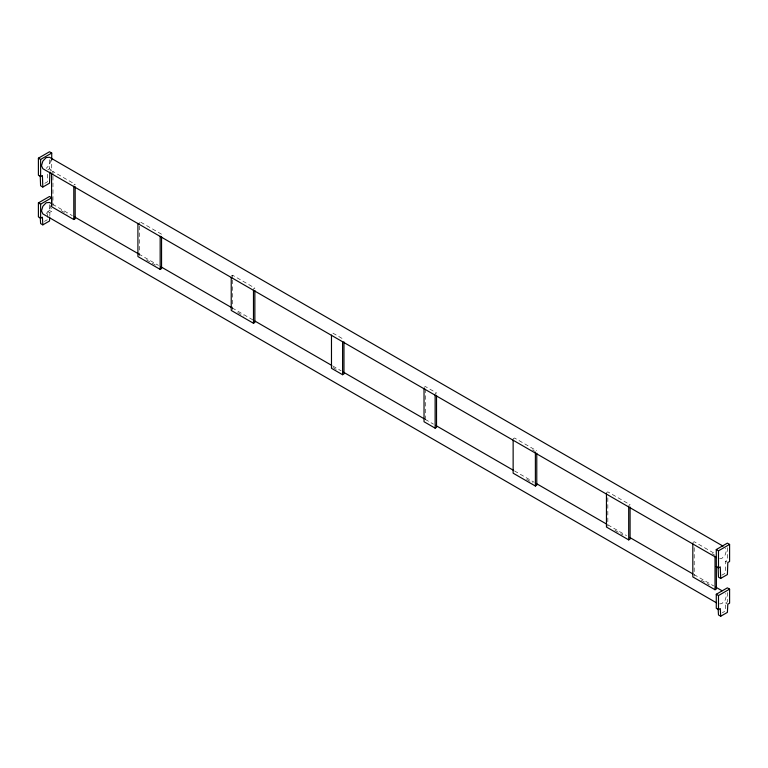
<?xml version="1.0" encoding="UTF-8"?>
<svg xmlns="http://www.w3.org/2000/svg" width="768" height="768" viewBox="0 0 768 768"><rect width="100%" height="100%" fill="white"/><g stroke="black" fill="none" stroke-linecap="round" stroke-linejoin="round"><path stroke-width="0.58" stroke-dasharray="3.84 2.88" d="M47.568 174.25L47.309 181.891L43.949 183.821M727.382 547.69L727.382 560.218L725.597 561.245L725.184 573.264L721.824 575.194M47.414 217.392L47.722 211.546L49.507 210.518L51.725 211.795L51.725 208.291M49.757 216.336L49.939 212.822L51.725 211.795M727.382 592.531L727.382 601.882L725.597 602.909L725.165 611.098L722.304 612.749M50.851 160.282L49.478 164.899L46.176 168.384M50.851 205.478L49.478 210.096L46.176 213.581M47.722 169.872L49.507 168.845L51.725 170.131L51.725 159.878M49.939 171.158L51.725 170.131M51.581 172.31L52.973 171.514L75.178 184.33L73.795 185.136M44.429 221.376L47.29 219.725M231.226 276.029L232.618 275.232L254.861 288.077L253.478 288.874M424.032 387.341L425.414 386.544L436.522 392.947L435.13 393.754M513.139 438.787L514.522 437.99L536.774 450.835M606.451 492.662L607.834 491.856L630.086 504.701L628.694 505.507M692.822 542.525L694.205 541.728L715.402 553.968M719.626 558.691L721.824 558.47L725.136 554.986L726.509 550.368L725.587 548.352M719.626 603.888L721.824 603.667L725.136 600.173L726.509 595.565L725.587 593.549M161.549 234.202L139.306 221.357L139.306 224.909M332.87 333.11L343.968 339.523M725.597 561.245L727.075 562.099M532.349 449.885L535.382 451.632M711.994 553.603L715.027 555.35M52.589 204.25L72.317 215.635M138.739 253.987L158.458 265.373M232.147 307.91L252.902 319.901M332.822 366.038L341.126 370.829M425.194 419.366L433.488 424.157M514.445 470.899L534.163 482.285M607.853 524.832L626.534 535.613M694.003 574.56L713.722 585.946M61.046 210.566L67.104 214.061M146.381 259.834L155.482 265.094M237.677 312.538L243.744 316.042M332.87 367.498L336.902 369.83M526.656 479.386L532.723 482.89M614.918 530.342L623.002 535.008M701.27 580.195L709.344 584.861M47.722 211.546L49.939 212.822M725.597 602.909L727.075 603.763M694.205 547.651L694.205 576.115M607.834 497.789L607.834 526.253M425.414 388.915L425.414 420.931M232.618 275.232L232.618 278.784M232.618 279.974L232.618 309.619M139.306 226.099L139.306 255.744M52.973 171.514L52.973 175.075M52.973 176.256L52.973 205.91M49.507 159.734L49.507 168.845M49.507 204.672L49.507 210.518"/><path stroke-width="1.15" d="M343.968 341.894L343.968 373.91L342.586 374.717L342.586 341.51M436.522 395.328L436.522 427.344L435.13 428.15L435.13 394.934M49.901 172.253L49.526 183.178L42.816 187.046L40.598 185.77L40.224 175.382M49.699 217.498L49.517 221.011L42.835 224.861L40.608 223.584L40.243 216.998M718.099 566.746L718.474 577.133L720.691 578.419L727.402 574.541L727.814 562.522L729.6 561.494L729.6 544.416L727.382 543.139L716.275 549.542L716.419 588.941L715.027 589.738L692.822 576.922L692.822 543.715M42.816 187.046L42.403 175.507L40.618 176.534L38.4 175.258L38.4 158.179L49.507 151.766L51.725 153.053L51.725 159.878M38.4 158.179L40.618 159.456L51.725 153.053M42.835 224.861L42.403 217.181L40.618 218.208L38.4 216.922L38.4 202.896L49.507 196.483L51.725 197.76L51.725 203.616M38.4 202.896L40.618 204.173L51.725 197.76M51.581 173.501L51.581 206.707L73.795 219.533L75.178 218.726L75.178 186.71M137.914 223.344L137.914 256.55L160.166 269.395L161.549 268.598L161.549 236.573M231.226 277.219L231.226 310.426L253.478 323.27L254.861 322.464L254.861 290.448M513.139 439.978L513.139 473.184L535.382 486.029L536.774 485.222L536.774 453.206M606.451 493.843L606.451 527.05L628.694 539.894L630.086 539.098L630.086 507.072M716.275 549.542L718.493 550.829L729.6 544.416M716.275 566.621L718.493 567.907L720.278 566.88L720.691 578.419M720.71 616.234L720.278 608.544L718.493 609.571L716.275 608.294L716.275 594.259L727.382 587.846L729.6 589.133L729.6 603.168L727.814 604.195L727.392 612.374L720.71 616.234L718.483 614.947L718.118 608.362M716.275 594.259L718.493 595.546L729.6 589.133M723.062 546.144L49.478 157.258L46.176 157.584L42.864 161.078L41.491 165.686L42.864 168.71L716.448 557.606M51.552 203.654L49.478 202.454L46.176 202.781L42.864 206.275L41.491 210.883L42.864 213.907L716.448 602.794M74.39 216.835L138.739 253.987M160.531 266.573L231.11 307.315M254.976 321.101L331.786 365.443M343.2 372.029L424.147 418.771M435.571 425.357L513.408 470.304M536.246 483.485L606.816 524.227M629.654 537.408L692.957 573.965M715.795 587.146L722.026 590.746M342.586 374.717L331.478 368.304L331.478 335.098M435.13 428.15L424.032 421.738L424.032 388.531M718.493 550.829L718.493 567.907M718.493 595.546L718.493 609.571M715.027 556.531L715.027 589.738M628.694 506.688L628.694 539.894M535.382 452.822L535.382 486.029M253.478 290.064L253.478 323.27M160.166 236.189L160.166 269.395M73.795 186.317L73.795 219.533M40.618 159.456L40.618 176.534M40.618 204.173L40.618 218.208"/></g></svg>
